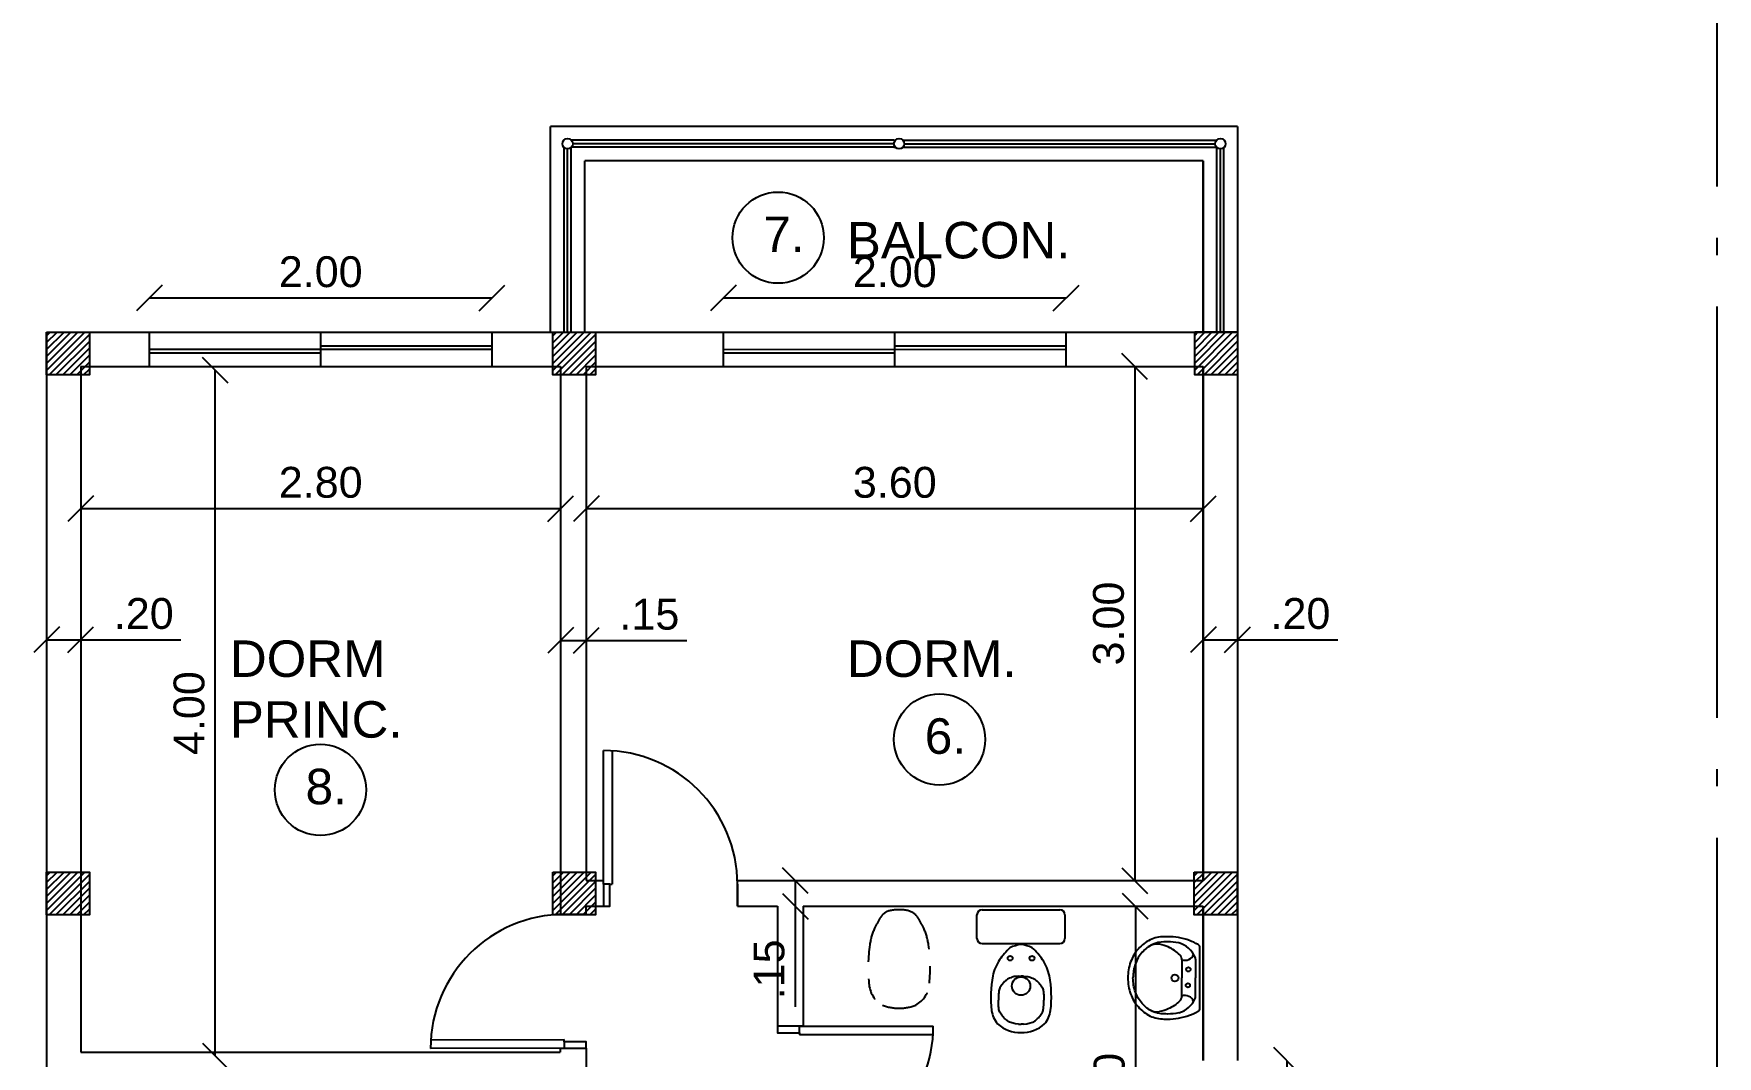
# Model space of a CAD drawing. Header units: millimetres. Extents: x 2359 to 2651, y 2020 to 2122.
# Drawn here: x 2475.47 to 2485.3, y 2094.11 to 2100.08 of the extents above; entities that cross this region are included whole.
import ezdxf
from ezdxf.enums import TextEntityAlignment as Align

# ---------------------------------------------------------------- set-up
doc = ezdxf.new("R2010")
doc.units = ezdxf.units.MM
doc.linetypes.add('ACAD_ISO04W100', pattern=[30, 24, -3, 0, -3])
doc.linetypes.add('DASHED', pattern=[0.75, 0.5, -0.25])
doc.layers.get('0').update_dxf_attribs({"color": 4})
for name, color, linetype in [('CARP-MARCO-PUERTAS', 102, 'Continuous'), ('columnas', 254, 'Continuous'), ('hº aº', 251, 'Continuous'), ('SANIT-DET', 1, 'Continuous')]:
    doc.layers.add(name, color=color, linetype=linetype)
doc.styles.add('ROMANS', font='arial.ttf')
doc.styles.get("Standard").update_dxf_attribs({"font": 'arial.ttf'})
doc.dimstyles.new('Para Interiores', dxfattribs={"dimtxt": 0.18, "dimasz": 0.15, "dimexe": 0.18, "dimexo": 0.0625, "dimgap": 0.06, "dimtad": 1, "dimzin": 4, "dimdsep": 46, "dimtxsty": 'Standard', "dimblk": 'OBLIQUE', "dimcen": 1, "dimse1": 1, "dimse2": 1, "dimclrd": 2, "dimadec": 0, "dimazin": 0, "dimtfac": 1, "dimtofl": 0, "dimtmove": 0, "dimatfit": 3, "dimfxl": 1, "dimtolj": 1, "dimtzin": 0, "dimarcsym": 1})

# ---------------------------------------------------------------- blocks, each defined once
blk = doc.blocks.new('_Oblique')
at = {"color": 0, "linetype": 'ByBlock', "lineweight": -2}
blk.add_line((-0.5, -0.5), (0.5, 0.5), dxfattribs=at)
blk = doc.blocks.new('*D261')
at = {"color": 2, "lineweight": -2, "transparency": 16777216}
blk.add_line((2476.5323, 2094.1163), (2476.5323, 2098.1175), dxfattribs=at)
at = {"layer": 'Defpoints', "color": 0, "transparency": 16777216}
for p in [(2476.5323, 2098.1175), (2476.7295, 2098.1175), (2476.5805, 2094.1163)]:
    blk.add_point(p, dxfattribs=at)
at = {"color": 2, "lineweight": -2, "transparency": 16777216, "xscale": 0.15, "yscale": 0.15, "zscale": 0.15}
for p, rotation in [((2476.5323, 2098.1175), 90), ((2476.5323, 2094.1163), 270)]:
    blk.add_blockref('_Oblique', p, dxfattribs=dict(at, rotation=rotation))
at = {"color": 0, "transparency": 16777216, "insert": (2476.3804, 2096.1169), "char_height": 0.18, "attachment_point": 5, "rotation": 90}
blk.add_mtext('\\A1;{\\C2;4.00}', dxfattribs=at)
blk = doc.blocks.new('*D294')
at = {"color": 2, "lineweight": -2, "transparency": 16777216}
blk.add_line((2478.6979, 2097.3106), (2482.2979, 2097.3106), dxfattribs=at)
at = {"layer": 'Defpoints', "color": 0, "transparency": 16777216}
for p in [(2478.6979, 2097.5993), (2482.2979, 2097.5993), (2482.2979, 2097.3106)]:
    blk.add_point(p, dxfattribs=at)
at = {"color": 2, "lineweight": -2, "transparency": 16777216, "xscale": 0.15, "yscale": 0.15, "zscale": 0.15, "rotation": 180}
blk.add_blockref('_Oblique', (2478.6979, 2097.3106), dxfattribs=at)
at = {"color": 2, "lineweight": -2, "transparency": 16777216, "xscale": 0.15, "yscale": 0.15, "zscale": 0.15}
blk.add_blockref('_Oblique', (2482.2979, 2097.3106), dxfattribs=at)
at = {"color": 0, "transparency": 16777216, "insert": (2480.4979, 2097.4626), "char_height": 0.18, "attachment_point": 5}
blk.add_mtext('\\A1;{\\C2;3.60}', dxfattribs=at)
blk = doc.blocks.new('*D262')
at = {"color": 2, "lineweight": -2, "transparency": 16777216}
blk.add_line((2475.7479, 2097.3107), (2478.5479, 2097.3107), dxfattribs=at)
at = {"layer": 'Defpoints', "color": 0, "transparency": 16777216}
for p in [(2475.7479, 2097.9166), (2478.5479, 2097.9166), (2478.5479, 2097.3107)]:
    blk.add_point(p, dxfattribs=at)
at = {"color": 2, "lineweight": -2, "transparency": 16777216, "xscale": 0.15, "yscale": 0.15, "zscale": 0.15, "rotation": 180}
blk.add_blockref('_Oblique', (2475.7479, 2097.3107), dxfattribs=at)
at = {"color": 2, "lineweight": -2, "transparency": 16777216, "xscale": 0.15, "yscale": 0.15, "zscale": 0.15}
blk.add_blockref('_Oblique', (2478.5479, 2097.3107), dxfattribs=at)
at = {"color": 0, "transparency": 16777216, "insert": (2477.1479, 2097.4626), "char_height": 0.18, "attachment_point": 5}
blk.add_mtext('\\A1;{\\C2;2.80}', dxfattribs=at)
blk = doc.blocks.new('LAVAT-2')
blk.add_lwpolyline([(-0.1775, 0), (0.1775, 0, 0.27095), (0.1949, 0.0102, 0.041198), (0.2183, 0.0611, 0.087147), (0.2406, 0.1885, 0.014423), (0.24, 0.21, 0.110985), (0.2223, 0.2889, 0.102819), (0.1697, 0.3585, 0.093047), (0.0933, 0.4036, 0.087147), (0, 0.42, 0.087147), (-0.0933, 0.4036, 0.093047), (-0.1697, 0.3585, 0.102819), (-0.2223, 0.2889, 0.110985), (-0.24, 0.21, -0.014423), (-0.2406, 0.1885, 0.087147), (-0.2183, 0.0611, 0.041198), (-0.1949, 0.0102, 0.27095), (-0.1775, 0)], format="xyb", close=True)
at = {"layer": 'SANIT-DET'}
for p, q in [((-0.1061, 0.105), (0, 0.105)), ((0.1061, 0.105), (0, 0.105)), ((-0.1098, 0.025), (0, 0.025)), ((0.1098, 0.025), (0, 0.025))]:
    blk.add_line(p, q, dxfattribs=at)
for points in [[(-0.21, 0.2092, -0.11237), (-0.1951, 0.2761, -0.102819), (-0.15, 0.3359, -0.093047), (-0.083, 0.3754, -0.087147), (0, 0.39, -0.087147)], [(0.21, 0.2092, 0.11237), (0.1951, 0.2761, 0.102819), (0.15, 0.3359, 0.093047), (0.083, 0.3754, 0.087147), (0, 0.39, 0.087147)], [(-0.2043, 0.1227, -0.048163), (-0.2106, 0.1885, -0.015067), (-0.21, 0.2092, -0.042482)], [(-0.2058, 0.2457, -0.000644), (-0.2057, 0.2465, -0.042482)], [(-0.1343, 0.1166, -0.092164), (-0.1808, 0.1839, -0.064814), (-0.196, 0.2348, -0.10564)], [(0.1343, 0.1166, 0.092164), (0.1808, 0.1839, 0.064814), (0.196, 0.2348, 0.10564)], [(0.2043, 0.1227, 0.048163), (0.2106, 0.1885, 0.015067), (0.21, 0.2092, 0.042482)], [(0.2058, 0.2457, 0.000644), (0.2057, 0.2465, 0.042482)]]:
    blk.add_lwpolyline(points, format="xyb", dxfattribs=at)
for centre, radius in [((0, 0.1453), 0.02), ((-0.0434, 0.0698), 0.0125), ((0.0498, 0.0667), 0.0125)]:
    blk.add_circle(centre, radius, dxfattribs=at)
for centre, radius, start, end in [((-0.1072, 0.2493), 0.09, 146.49842, 189.28776), ((0.1072, 0.2493), 0.09, 350.71224, 33.50158), ((-0.0597, 0.1651), 0.1507, 196.35039, 246.34031), ((-0.1571, 0.0866), 0.0542, 291.27731, 19.8888), ((-0.1061, 0.145), 0.04, 225.18426, 270), ((0.1571, 0.0866), 0.0542, 160.1112, 248.72269), ((0.1061, 0.145), 0.04, 270, 314.81574), ((0.0597, 0.1651), 0.1507, 293.65969, 343.64961), ((-0.1101, 0.05), 0.025, 246.34033, 270.28839), ((-0.1098, 0.115), 0.09, 269.50925, 270.00004), ((0.1098, 0.115), 0.09, 269.99996, 270.49075), ((0.1101, 0.05), 0.025, 269.71161, 293.65967)]:
    blk.add_arc(centre, radius, start, end, dxfattribs=at)
at = {"style": 'ROMANS', "flags": 1}
blk.add_attdef('NOMENCLATURA', text='', height=0.08, dxfattribs=at).set_placement((0, 0.2843), align=Align.MIDDLE)
blk = doc.blocks.new('INODORO1')
for p, q in [((0.2269, 0.1976), (-0.2269, 0.1976)), ((-0.2569, 0.03), (-0.2569, 0.1676)), ((0.2569, 0.1676), (0.2569, 0.03)), ((0.2269, 0), (-0.2269, 0))]:
    blk.add_line(p, q)
blk.add_lwpolyline([(-0.0006, 0.7162, 0.193023), (-0.1378, 0.6663, 0.145572), (-0.1727, 0.5876, 0.077711), (-0.1657, 0.3863, 0.087544), (-0.1262, 0.2921, 0.055228), (-0.0657, 0.2225, 0.090627), (-0.0007, 0.2031, 0.091051), (0.0645, 0.2225, 0.055228), (0.125, 0.2921, 0.087544), (0.1645, 0.3863, 0.077711), (0.1715, 0.5876, 0.145572), (0.1366, 0.6663, 0.193023), (-0.0006, 0.7162, 61.25604)], format="xyb", close=True)
for centre, start, end in [((-0.2269, 0.1676), 90, 180), ((0.2269, 0.1676), 0, 90), ((-0.2269, 0.03), 180, 270), ((0.2269, 0.03), 270, 360)]:
    blk.add_arc(centre, 0.03, start, end)
at = {"layer": 'SANIT-DET'}
for points in [[(-0.0156, 0.6674), (-0.0334, 0.6662, 0.028747), (-0.0615, 0.6584, 0.052421), (-0.0761, 0.6518, 0.050041), (-0.0925, 0.6396, 0.040538), (-0.1098, 0.6212, 0.036304), (-0.1252, 0.5988, 0.08346), (-0.1294, 0.5877, 0.024812), (-0.1309, 0.5775, 0.009631), (-0.1329, 0.5508, 0.014344), (-0.1332, 0.5417, 0.009208), (-0.1329, 0.5276)], [(0.0141, 0.6674), (0.032, 0.6662, -0.028747), (0.0601, 0.6584, -0.052421), (0.0746, 0.6518, -0.050041), (0.0911, 0.6396, -0.040538), (0.1084, 0.6212, -0.036304), (0.1237, 0.5988, -0.08346), (0.1279, 0.5877, -0.024812), (0.1294, 0.5775, -0.009631), (0.1315, 0.5508, -0.014344), (0.1317, 0.5417, -0.009208), (0.1315, 0.5276)], [(-0.0156, 0.3876), (-0.0334, 0.3889, -0.028747), (-0.0615, 0.3966, -0.052421), (-0.0761, 0.4033, -0.050041), (-0.0925, 0.4155, -0.040538), (-0.1098, 0.4339, -0.036304), (-0.1252, 0.4562, -0.08346), (-0.1294, 0.4673, -0.024812), (-0.1309, 0.4776, -0.009631), (-0.1329, 0.5043, -0.014344), (-0.1332, 0.5133, -0.009208), (-0.1329, 0.5274)], [(0.0141, 0.3876), (0.032, 0.3889, 0.028747), (0.0601, 0.3966, 0.052421), (0.0746, 0.4033, 0.050041), (0.0911, 0.4155, 0.040538), (0.1084, 0.4339, 0.036304), (0.1237, 0.4562, 0.08346), (0.1279, 0.4673, 0.024812), (0.1294, 0.4776, 0.009631), (0.1315, 0.5043, 0.014344), (0.1317, 0.5133, 0.009208), (0.1315, 0.5274)]]:
    blk.add_lwpolyline(points, format="xyb", dxfattribs=at)
for points in [[(-0.0156, 0.6674), (-0.0008, 0.6674)], [(0.0141, 0.6674), (-0.0007, 0.6674)], [(-0.0156, 0.3876), (-0.0008, 0.3876)], [(0.0141, 0.3876), (-0.0007, 0.3876)]]:
    blk.add_lwpolyline(points, dxfattribs=at)
for centre, radius in [((-0.0007, 0.4456), 0.0535), ((-0.0644, 0.2832), 0.0141), ((0.063, 0.2832), 0.0141)]:
    blk.add_circle(centre, radius, dxfattribs=at)
at = {"style": 'ROMANS', "flags": 1}
blk.add_attdef('NOMENCLATURA', text='', height=0.08, dxfattribs=at).set_placement((0.0167, 0.1002), align=Align.MIDDLE)
blk = doc.blocks.new('*D263')
at = {"layer": 'CARP-MARCO-PUERTAS', "color": 2, "lineweight": -2, "transparency": 16777216}
blk.add_line((2481.8979, 2098.1397), (2481.8979, 2095.1397), dxfattribs=at)
at = {"layer": 'Defpoints', "color": 0, "transparency": 16777216}
for p in [(2480.4652, 2098.1397), (2480.4652, 2095.1397), (2481.8979, 2095.1397)]:
    blk.add_point(p, dxfattribs=at)
at = {"layer": 'CARP-MARCO-PUERTAS', "color": 2, "lineweight": -2, "transparency": 16777216, "xscale": 0.15, "yscale": 0.15, "zscale": 0.15}
for p, rotation in [((2481.8979, 2098.1397), 90), ((2481.8979, 2095.1397), 270)]:
    blk.add_blockref('_Oblique', p, dxfattribs=dict(at, rotation=rotation))
at = {"layer": 'CARP-MARCO-PUERTAS', "color": 0, "transparency": 16777216, "insert": (2481.7459, 2096.6397), "char_height": 0.18, "attachment_point": 5, "rotation": 90}
blk.add_mtext('\\A1;{\\C2;3.00}', dxfattribs=at)
blk = doc.blocks.new('*D264')
at = {"color": 2, "lineweight": -2, "transparency": 16777216}
blk.add_line((2481.9021, 2094.9897), (2481.9021, 2092.7897), dxfattribs=at)
at = {"layer": 'Defpoints', "color": 0, "transparency": 16777216}
for p in [(2481.9021, 2094.9897), (2481.9021, 2092.7897), (2481.9021, 2092.7897)]:
    blk.add_point(p, dxfattribs=at)
at = {"color": 2, "lineweight": -2, "transparency": 16777216, "xscale": 0.15, "yscale": 0.15, "zscale": 0.15}
for p, rotation in [((2481.9021, 2094.9897), 90), ((2481.9021, 2092.7897), 270)]:
    blk.add_blockref('_Oblique', p, dxfattribs=dict(at, rotation=rotation))
at = {"color": 0, "transparency": 16777216, "insert": (2481.7502, 2093.8897), "char_height": 0.18, "attachment_point": 5, "rotation": 90}
blk.add_mtext('\\A1;2.20', dxfattribs=at)
blk = doc.blocks.new('*D286')
at = {"color": 2, "lineweight": -2, "transparency": 16777216}
for p, q in [((2475.5479, 2096.5452), (2475.7479, 2096.5452)), ((2475.7479, 2096.5452), (2476.3326, 2096.5452))]:
    blk.add_line(p, q, dxfattribs=at)
at = {"layer": 'Defpoints', "color": 0, "transparency": 16777216}
for p in [(2475.5479, 2096.5452), (2475.7479, 2096.5452), (2475.7479, 2096.5452)]:
    blk.add_point(p, dxfattribs=at)
at = {"color": 2, "lineweight": -2, "transparency": 16777216, "xscale": 0.15, "yscale": 0.15, "zscale": 0.15, "rotation": 180}
blk.add_blockref('_Oblique', (2475.5479, 2096.5452), dxfattribs=at)
at = {"color": 2, "lineweight": -2, "transparency": 16777216, "xscale": 0.15, "yscale": 0.15, "zscale": 0.15}
blk.add_blockref('_Oblique', (2475.7479, 2096.5452), dxfattribs=at)
at = {"color": 0, "transparency": 16777216, "insert": (2476.1152, 2096.6971), "char_height": 0.18, "attachment_point": 5}
blk.add_mtext('\\A1;.20', dxfattribs=at)
blk = doc.blocks.new('*D287')
at = {"color": 2, "lineweight": -2, "transparency": 16777216}
for p, q in [((2482.2979, 2096.5452), (2482.4979, 2096.5452)), ((2482.4979, 2096.5452), (2483.0826, 2096.5452))]:
    blk.add_line(p, q, dxfattribs=at)
at = {"layer": 'Defpoints', "color": 0, "transparency": 16777216}
for p in [(2482.2979, 2096.5452), (2482.4979, 2096.5452), (2482.4979, 2096.5452)]:
    blk.add_point(p, dxfattribs=at)
at = {"color": 2, "lineweight": -2, "transparency": 16777216, "xscale": 0.15, "yscale": 0.15, "zscale": 0.15, "rotation": 180}
blk.add_blockref('_Oblique', (2482.2979, 2096.5452), dxfattribs=at)
at = {"color": 2, "lineweight": -2, "transparency": 16777216, "xscale": 0.15, "yscale": 0.15, "zscale": 0.15}
blk.add_blockref('_Oblique', (2482.4979, 2096.5452), dxfattribs=at)
at = {"color": 0, "transparency": 16777216, "insert": (2482.8652, 2096.6971), "char_height": 0.18, "attachment_point": 5}
blk.add_mtext('\\A1;.20', dxfattribs=at)
blk = doc.blocks.new('*D288')
at = {"color": 2, "lineweight": -2, "transparency": 16777216}
for p, q in [((2478.5477, 2096.541), (2478.6977, 2096.541)), ((2478.6977, 2096.541), (2479.2844, 2096.541))]:
    blk.add_line(p, q, dxfattribs=at)
at = {"layer": 'Defpoints', "color": 0, "transparency": 16777216}
for p in [(2478.5477, 2098.1397), (2478.6977, 2098.1397), (2478.6977, 2096.541)]:
    blk.add_point(p, dxfattribs=at)
at = {"color": 2, "lineweight": -2, "transparency": 16777216, "xscale": 0.15, "yscale": 0.15, "zscale": 0.15, "rotation": 180}
blk.add_blockref('_Oblique', (2478.5477, 2096.541), dxfattribs=at)
at = {"color": 2, "lineweight": -2, "transparency": 16777216, "xscale": 0.15, "yscale": 0.15, "zscale": 0.15}
blk.add_blockref('_Oblique', (2478.6977, 2096.541), dxfattribs=at)
at = {"color": 0, "transparency": 16777216, "insert": (2479.066, 2096.6929), "char_height": 0.18, "attachment_point": 5}
blk.add_mtext('\\A1;.15', dxfattribs=at)
blk = doc.blocks.new('*D289')
at = {"color": 2, "lineweight": -2, "transparency": 16777216}
for p, q in [((2479.9168, 2095.1397), (2479.9168, 2094.9897)), ((2479.9168, 2094.9897), (2479.9168, 2094.4031))]:
    blk.add_line(p, q, dxfattribs=at)
at = {"layer": 'Defpoints', "color": 0, "transparency": 16777216}
for p in [(2480.079, 2095.1397), (2479.9168, 2094.9897), (2480.079, 2094.9897)]:
    blk.add_point(p, dxfattribs=at)
at = {"color": 2, "lineweight": -2, "transparency": 16777216, "xscale": 0.15, "yscale": 0.15, "zscale": 0.15}
for p, rotation in [((2479.9168, 2095.1397), 90), ((2479.9168, 2094.9897), 270)]:
    blk.add_blockref('_Oblique', p, dxfattribs=dict(at, rotation=rotation))
at = {"color": 0, "transparency": 16777216, "insert": (2479.7649, 2094.6214), "char_height": 0.18, "attachment_point": 5, "rotation": 90}
blk.add_mtext('\\A1;.15', dxfattribs=at)
blk = doc.blocks.new('*D291')
at = {"color": 2, "lineweight": -2, "transparency": 16777216}
for p, q in [((2478.5477, 2092.902), (2478.6977, 2092.902)), ((2478.6977, 2092.902), (2479.2844, 2092.902))]:
    blk.add_line(p, q, dxfattribs=at)
at = {"layer": 'Defpoints', "color": 0, "transparency": 16777216}
for p in [(2478.5477, 2094.5007), (2478.6977, 2094.5007), (2478.6977, 2092.902)]:
    blk.add_point(p, dxfattribs=at)
at = {"color": 2, "lineweight": -2, "transparency": 16777216, "xscale": 0.15, "yscale": 0.15, "zscale": 0.15, "rotation": 180}
blk.add_blockref('_Oblique', (2478.5477, 2092.902), dxfattribs=at)
at = {"color": 2, "lineweight": -2, "transparency": 16777216, "xscale": 0.15, "yscale": 0.15, "zscale": 0.15}
blk.add_blockref('_Oblique', (2478.6977, 2092.902), dxfattribs=at)
at = {"color": 0, "transparency": 16777216, "insert": (2479.066, 2093.0539), "char_height": 0.18, "attachment_point": 5}
blk.add_mtext('\\A1;.15', dxfattribs=at)
blk = doc.blocks.new('*D314')
at = {"color": 2, "lineweight": -2, "transparency": 16777216}
blk.add_line((2476.1479, 2098.5397), (2478.1479, 2098.5397), dxfattribs=at)
at = {"layer": 'Defpoints', "color": 0, "transparency": 16777216}
for p in [(2478.1479, 2098.5397), (2476.1479, 2098.3403), (2478.1479, 2098.3401)]:
    blk.add_point(p, dxfattribs=at)
at = {"color": 2, "lineweight": -2, "transparency": 16777216, "xscale": 0.15, "yscale": 0.15, "zscale": 0.15, "rotation": 180}
blk.add_blockref('_Oblique', (2476.1479, 2098.5397), dxfattribs=at)
at = {"color": 2, "lineweight": -2, "transparency": 16777216, "xscale": 0.15, "yscale": 0.15, "zscale": 0.15}
blk.add_blockref('_Oblique', (2478.1479, 2098.5397), dxfattribs=at)
at = {"color": 0, "transparency": 16777216, "insert": (2477.1479, 2098.6916), "char_height": 0.18, "attachment_point": 5}
blk.add_mtext('\\A1;2.00', dxfattribs=at)
blk = doc.blocks.new('*D315')
at = {"color": 2, "lineweight": -2, "transparency": 16777216}
blk.add_line((2479.4979, 2098.5397), (2481.4979, 2098.5397), dxfattribs=at)
at = {"layer": 'Defpoints', "color": 0, "transparency": 16777216}
for p in [(2481.4979, 2098.5397), (2479.4979, 2098.34), (2481.4979, 2098.3398)]:
    blk.add_point(p, dxfattribs=at)
at = {"color": 2, "lineweight": -2, "transparency": 16777216, "xscale": 0.15, "yscale": 0.15, "zscale": 0.15, "rotation": 180}
blk.add_blockref('_Oblique', (2479.4979, 2098.5397), dxfattribs=at)
at = {"color": 2, "lineweight": -2, "transparency": 16777216, "xscale": 0.15, "yscale": 0.15, "zscale": 0.15}
blk.add_blockref('_Oblique', (2481.4979, 2098.5397), dxfattribs=at)
at = {"color": 0, "transparency": 16777216, "insert": (2480.4979, 2098.6916), "char_height": 0.18, "attachment_point": 5}
blk.add_mtext('\\A1;2.00', dxfattribs=at)
blk = doc.blocks.new('*D293')
at = {"color": 2, "lineweight": -2, "transparency": 16777216}
for p, q in [((2482.7853, 2094.0897), (2482.7853, 2093.6897)), ((2482.7853, 2093.6897), (2482.7853, 2093.105))]:
    blk.add_line(p, q, dxfattribs=at)
at = {"layer": 'Defpoints', "color": 0, "transparency": 16777216}
for p in [(2482.7853, 2094.0897), (2482.7853, 2093.6897), (2482.7853, 2093.6897)]:
    blk.add_point(p, dxfattribs=at)
at = {"color": 2, "lineweight": -2, "transparency": 16777216, "xscale": 0.15, "yscale": 0.15, "zscale": 0.15}
for p, rotation in [((2482.7853, 2094.0897), 90), ((2482.7853, 2093.6897), 270)]:
    blk.add_blockref('_Oblique', p, dxfattribs=dict(at, rotation=rotation))
at = {"color": 0, "transparency": 16777216, "insert": (2482.6334, 2093.3224), "char_height": 0.18, "attachment_point": 5, "rotation": 90}
blk.add_mtext('\\A1;.40', dxfattribs=at)

msp = doc.modelspace()

# ---------------------------------------------------------------- hatches: boundary and pattern name
at = {"layer": 'hº aº'}
h = msp.add_hatch(dxfattribs=at)
h.set_pattern_fill('ANSI31', color=256, scale=0.009, style=0)
h.set_pattern_definition([(45, (1837.274875, 1665.900652), (-0.0202055763, 0.0202055763), [])])
h.paths.add_polyline_path([(2475.5479, 2098.3404), (2475.7979, 2098.3404), (2475.7979, 2098.0913), (2475.5479, 2098.0913)])
h = msp.add_hatch(dxfattribs=at)
h.set_pattern_fill('ANSI31', color=256, scale=0.009, style=0)
h.set_pattern_definition([(45, (1840.22932, 1665.900345), (-0.0202055763, 0.0202055763), [])])
h.paths.add_polyline_path([(2478.5023, 2098.3401), (2478.7523, 2098.3401), (2478.7523, 2098.091), (2478.5023, 2098.091)])
h = msp.add_hatch(dxfattribs=at)
h.set_pattern_fill('ANSI31', color=256, scale=0.009, style=0)
h.set_pattern_definition([(45, (1843.974872, 1665.901333), (-0.0202055763, 0.0202055763), [])])
h.paths.add_polyline_path([(2482.2479, 2098.3411), (2482.4979, 2098.3411), (2482.4979, 2098.0919), (2482.2479, 2098.0919)])
h = msp.add_hatch(dxfattribs=at)
h.set_pattern_fill('ANSI31', color=256, scale=0.009, style=0)
h.set_pattern_definition([(45, (1837.274875, 1662.74934), (-0.0202055763, 0.0202055763), [])])
h.paths.add_polyline_path([(2475.5479, 2095.1891), (2475.7979, 2095.1891), (2475.7979, 2094.9399), (2475.5479, 2094.9399)])
h = msp.add_hatch(dxfattribs=at)
h.set_pattern_fill('ANSI31', color=256, scale=0.009, style=0)
h.set_pattern_definition([(45, (1840.22932, 1662.74934), (-0.0202055763, 0.0202055763), [])])
h.paths.add_polyline_path([(2478.5023, 2095.1891), (2478.7523, 2095.1891), (2478.7523, 2094.9399), (2478.5023, 2094.9399)])
h = msp.add_hatch(dxfattribs=at)
h.set_pattern_fill('ANSI31', color=256, scale=0.009, style=0)
h.set_pattern_definition([(45, (1843.972273, 1662.74934), (-0.0202055763, 0.0202055763), [])])
h.paths.add_polyline_path([(2482.2453, 2095.1891), (2482.4953, 2095.1891), (2482.4953, 2094.9399), (2482.2453, 2094.9399)])

# ---------------------------------------------------------------- linework, layer by layer
at = {"color": 7, "linetype": 'ACAD_ISO04W100', "ltscale": 0.1}
msp.add_line((2485.2979, 2068.1897), (2485.2979, 2108.9897), dxfattribs=at)
at = {"color": 5}
for p, q in [((2482.4979, 2099.5397), (2478.4888, 2099.5397)), ((2478.4888, 2098.3401), (2478.4888, 2099.5397)), ((2482.4979, 2099.5397), (2482.4979, 2098.3397)), ((2482.2979, 2099.3397), (2478.6888, 2099.3397)), ((2478.6888, 2098.3401), (2478.6888, 2099.3397)), ((2482.2979, 2098.3397), (2482.2979, 2099.3397)), ((2478.6888, 2098.3401), (2479.4979, 2098.34)), ((2481.4979, 2098.3398), (2482.4979, 2098.3397))]:
    msp.add_line(p, q, dxfattribs=at)
at = {"color": 4}
for p, q in [((2482.2979, 2099.3397), (2482.2979, 2098.3397)), ((2475.5479, 2098.3404), (2476.1479, 2098.3403)), ((2475.5479, 2098.3404), (2475.5479, 2090.7896)), ((2478.1479, 2098.3401), (2478.4888, 2098.3401)), ((2478.4888, 2098.3401), (2478.6888, 2098.3401)), ((2482.4979, 2098.3397), (2482.4979, 2094.0897)), ((2475.7479, 2098.1397), (2476.1479, 2098.1398)), ((2475.7479, 2098.1397), (2475.7479, 2094.1385)), ((2478.1479, 2098.1397), (2478.5479, 2098.1397)), ((2478.5479, 2098.1397), (2478.5475, 2094.9422)), ((2478.6979, 2098.1397), (2479.4979, 2098.1398)), ((2478.6979, 2098.1397), (2479.4979, 2098.1398)), ((2478.6979, 2098.1397), (2478.6979, 2095.1397)), ((2481.4979, 2098.1397), (2481.8979, 2098.1397)), ((2481.4979, 2098.1397), (2482.2979, 2098.1397)), ((2482.2979, 2098.1397), (2482.2979, 2095.1397)), ((2478.7979, 2095.1182), (2478.7979, 2095.8985)), ((2478.8483, 2095.8969), (2478.8489, 2095.1182)), ((2478.6979, 2095.1397), (2478.7979, 2095.1397)), ((2478.6979, 2095.1397), (2478.7979, 2095.1397)), ((2478.836, 2095.1182), (2478.8489, 2095.1182)), ((2479.5797, 2095.1397), (2482.2979, 2095.1397)), ((2479.5797, 2095.1182), (2479.5797, 2094.9897)), ((2479.5797, 2094.9897), (2479.5797, 2095.1182)), ((2479.5797, 2094.9897), (2479.5797, 2095.1182)), ((2478.6979, 2094.9897), (2478.7979, 2094.9897)), ((2478.6979, 2094.9426), (2478.6979, 2094.9897)), ((2479.5797, 2094.9897), (2479.8138, 2094.9897)), ((2479.8138, 2094.9897), (2479.8138, 2094.2897)), ((2479.9638, 2094.9897), (2482.2979, 2094.9897)), ((2479.9638, 2094.9897), (2479.9638, 2094.2897)), ((2482.2979, 2094.9897), (2482.2979, 2094.0897)), ((2478.5694, 2094.9426), (2478.6979, 2094.9426)), ((2478.6979, 2094.9426), (2478.5694, 2094.9426)), ((2478.6979, 2094.9426), (2478.5694, 2094.9426)), ((2477.7907, 2094.2112), (2478.5694, 2094.2118)), ((2478.5694, 2094.1989), (2478.5694, 2094.2118)), ((2479.9638, 2094.2897), (2479.8138, 2094.2897)), ((2479.9665, 2094.2897), (2479.8138, 2094.2897)), ((2479.9423, 2094.2897), (2480.7226, 2094.2897)), ((2479.9423, 2094.2516), (2479.9423, 2094.2387)), ((2480.721, 2094.2393), (2479.9423, 2094.2387)), ((2475.7479, 2094.1385), (2478.5452, 2094.1385)), ((2478.5694, 2094.1608), (2477.789, 2094.1607)), ((2478.5452, 2094.1608), (2478.6979, 2094.1608)), ((2478.5452, 2094.1608), (2478.5452, 2094.1385)), ((2478.5452, 2094.1608), (2478.6979, 2094.1608)), ((2478.6979, 2094.1608), (2478.6979, 2094.1385)), ((2478.6979, 2094.1385), (2478.6979, 2092.6397))]:
    msp.add_line(p, q, dxfattribs=at)
at = {"color": 102}
for p, q in [((2476.1479, 2098.1398), (2476.1479, 2098.3403)), ((2478.1479, 2098.1396), (2478.1479, 2098.3401)), ((2479.4979, 2098.1398), (2479.4979, 2098.34)), ((2481.4979, 2098.1396), (2481.4979, 2098.3398))]:
    msp.add_line(p, q, dxfattribs=at)
at = {"color": 7}
for points in [[(2478.7979, 2095.1182), (2478.7979, 2094.9897), (2478.836, 2094.9897), (2478.836, 2095.1182)], [(2478.5694, 2094.1608), (2478.6979, 2094.1608), (2478.6979, 2094.1989), (2478.5694, 2094.1989)], [(2479.9423, 2094.2897), (2479.8138, 2094.2897), (2479.8138, 2094.2516), (2479.9423, 2094.2516)]]:
    msp.add_lwpolyline(points, close=True, dxfattribs=at)
at = {"color": 1, "linetype": 'DASHED', "ltscale": 0.15}
msp.add_lwpolyline([(2480.4268, 2094.4128, -0.262722), (2480.3472, 2094.5407, -0.061431), (2480.3522, 2094.766, -0.073837), (2480.3801, 2094.8618, -0.02136), (2480.4139, 2094.9247, -0.217458), (2480.4779, 2094.9654, -0.067695), (2480.5235, 2094.9695, -0.067639), (2480.569, 2094.9654, -0.190009), (2480.633, 2094.9247, -0.02136), (2480.6668, 2094.8618, -0.069685), (2480.6947, 2094.766, -0.061431), (2480.6997, 2094.5407, -0.262722), (2480.6201, 2094.4128, -0.09682), (2480.5232, 2094.3952, -0.096471), (2480.4268, 2094.4128)], format="xyb", close=True, dxfattribs=at)
at = {"color": 7}
for centre in [(2479.8172, 2098.8914), (2480.7594, 2095.9632), (2477.146, 2095.6689)]:
    msp.add_circle(centre, 0.2662, dxfattribs=at)
for centre, radius, start, end in [((2478.7975, 2095.1164), 0.7822, 0, 89.97327), ((2478.5712, 2094.1604), 0.7822, 90, 179.97327), ((2479.9398, 2094.2885), 0.7828, 274.25202, 0.08867)]:
    msp.add_arc(centre, radius, start, end, dxfattribs=at)
at = {"layer": 'CARP-MARCO-PUERTAS'}
for p, q in [((2478.5688, 2098.3401), (2478.5688, 2099.4174)), ((2478.5888, 2098.3401), (2478.5888, 2099.4097)), ((2478.6088, 2098.3401), (2478.6088, 2099.4174)), ((2480.4933, 2099.4597), (2478.6111, 2099.4597)), ((2480.4933, 2099.4197), (2478.6111, 2099.4197)), ((2480.4933, 2099.4397), (2478.6188, 2099.4397)), ((2480.4933, 2099.4597), (2480.501, 2099.4597)), ((2480.4933, 2099.4197), (2480.501, 2099.4197)), ((2480.5457, 2099.4597), (2482.3755, 2099.4597)), ((2480.5457, 2099.4197), (2482.3755, 2099.4197)), ((2480.5533, 2099.4397), (2482.3679, 2099.4397)), ((2482.3779, 2098.3401), (2482.3779, 2099.4174)), ((2482.3979, 2098.3401), (2482.3979, 2099.4097)), ((2482.4179, 2098.3401), (2482.4179, 2099.4174)), ((2476.1479, 2098.3403), (2478.1479, 2098.3401)), ((2477.1479, 2098.1397), (2477.1479, 2098.3402)), ((2479.4979, 2098.34), (2481.4979, 2098.3398)), ((2480.4979, 2098.1397), (2480.4979, 2098.3399)), ((2476.1479, 2098.2401), (2478.1479, 2098.2399)), ((2477.1479, 2098.26), (2478.1479, 2098.2599)), ((2479.4979, 2098.2399), (2481.4979, 2098.2397)), ((2480.4979, 2098.2598), (2481.4979, 2098.2597)), ((2476.1479, 2098.2201), (2477.1479, 2098.22)), ((2476.1479, 2098.1398), (2478.1479, 2098.1397)), ((2479.4979, 2098.2199), (2480.4979, 2098.2198)), ((2479.4979, 2098.1398), (2481.4979, 2098.1397))]:
    msp.add_line(p, q, dxfattribs=at)
at = {"layer": 'CARP-MARCO-PUERTAS', "color": 4}
for p, q in [((2482.2979, 2095.1397), (2482.2979, 2098.1397)), ((2482.2979, 2094.0897), (2482.2979, 2094.9897))]:
    msp.add_line(p, q, dxfattribs=at)
at = {"layer": 'CARP-MARCO-PUERTAS'}
for centre in [(2478.5888, 2099.4397), (2480.5233, 2099.4397), (2482.3979, 2099.4397)]:
    msp.add_circle(centre, 0.03, dxfattribs=at)
at = {"layer": 'columnas'}
for points in [[(2475.5479, 2098.3404), (2475.7979, 2098.3404), (2475.7979, 2098.0904), (2475.5479, 2098.0904)], [(2478.5023, 2098.3401), (2478.7523, 2098.3401), (2478.7523, 2098.0901), (2478.5023, 2098.0901)], [(2482.2479, 2098.3411), (2482.4979, 2098.3411), (2482.4979, 2098.0911), (2482.2479, 2098.0911)], [(2475.5479, 2095.1891), (2475.7979, 2095.1891), (2475.7979, 2094.9391), (2475.5479, 2094.9391)], [(2478.5023, 2095.1891), (2478.7523, 2095.1891), (2478.7523, 2094.9391), (2478.5023, 2094.9391)], [(2482.2453, 2095.1891), (2482.4953, 2095.1891), (2482.4953, 2094.9391), (2482.2453, 2094.9391)]]:
    msp.add_lwpolyline(points, close=True, dxfattribs=at)

# ---------------------------------------------------------------- block references
at = {"layer": 'CARP-MARCO-PUERTAS'}
for name, p, rotation in [('INODORO1', (2481.2343, 2094.9697), 180), ('LAVAT-2', (2482.2779, 2094.5717), 90)]:
    msp.add_blockref(name, p, dxfattribs=dict(at, rotation=rotation))

# ---------------------------------------------------------------- texts
at = {"color": 7, "attachment_point": 1}
for s, insert, char_height in [('{\\H5x;7.}', (2479.7306, 2099.0147), 0.04145), ('{\\H5x;BALCON.}', (2480.2187, 2098.9831), 0.042537), ('{\\H5x;DORM\\PPRINC.}', (2476.6182, 2096.541), 0.04254), ('{\\H5x;DORM.}', (2480.2187, 2096.541), 0.042537), ('{\\H5x;6.}', (2480.6727, 2096.0866), 0.04145), ('{\\H5x;8.}', (2477.0593, 2095.7923), 0.04145)]:
    msp.add_mtext_dynamic_manual_height_columns(s, width=6.187742, gutter_width=12.5, heights=[0], dxfattribs=dict(at, insert=insert, char_height=char_height))

# ---------------------------------------------------------------- dimensions: what is measured, and where the dimension line sits
at = {"color": 2}
for base, p1, p2, picture, middle in [((2478.1479, 2098.5397), (2476.1479, 2098.3403), (2478.1479, 2098.3401), '*D314', (2477.1479, 2098.6916)), ((2481.4979, 2098.5397), (2479.4979, 2098.34), (2481.4979, 2098.3398), '*D315', (2480.4979, 2098.6916)), ((2478.6977, 2096.541), (2478.5477, 2098.1397), (2478.6977, 2098.1397), '*D288', (2479.066, 2096.6929)), ((2475.7479, 2096.5452), (2475.5479, 2096.5452), (2475.7479, 2096.5452), '*D286', (2476.1152, 2096.6971)), ((2482.4979, 2096.5452), (2482.2979, 2096.5452), (2482.4979, 2096.5452), '*D287', (2482.8652, 2096.6971)), ((2478.6977, 2092.902), (2478.5477, 2094.5007), (2478.6977, 2094.5007), '*D291', (2479.066, 2093.0539))]:
    dim = msp.add_linear_dim(base=base, p1=p1, p2=p2, dimstyle='Para Interiores', dxfattribs=at)
    dim.commit()
    dim.dimension.update_dxf_attribs({"geometry": picture, "text_midpoint": middle})
at = {"color": 4}
dim = msp.add_linear_dim(base=(2476.5323, 2098.1175), p1=(2476.5805, 2094.1163), p2=(2476.7295, 2098.1175), angle=90, text='{\\C2;<>}', dimstyle='Para Interiores', dxfattribs=at)
dim.commit()
dim.dimension.update_dxf_attribs({"geometry": '*D261', "text_midpoint": (2476.3804, 2096.1169)})
for base, p1, p2, picture, middle in [((2478.5479, 2097.3107), (2475.7479, 2097.9166), (2478.5479, 2097.9166), '*D262', (2477.1479, 2097.4626)), ((2482.2979, 2097.3106), (2478.6979, 2097.5993), (2482.2979, 2097.5993), '*D294', (2480.4979, 2097.4626))]:
    dim = msp.add_linear_dim(base=base, p1=p1, p2=p2, text='{\\C2;<>}', dimstyle='Para Interiores', dxfattribs=at)
    dim.commit()
    dim.dimension.update_dxf_attribs({"geometry": picture, "text_midpoint": middle})
at = {"color": 2}
for base, p1, p2, picture, middle in [((2479.9168, 2094.9897), (2480.079, 2095.1397), (2480.079, 2094.9897), '*D289', (2479.7649, 2094.6214)), ((2481.9021, 2092.7897), (2481.9021, 2094.9897), (2481.9021, 2092.7897), '*D264', (2481.7502, 2093.8897)), ((2482.7853, 2093.6897), (2482.7853, 2094.0897), (2482.7853, 2093.6897), '*D293', (2482.6334, 2093.3224))]:
    dim = msp.add_linear_dim(base=base, p1=p1, p2=p2, angle=90, dimstyle='Para Interiores', dxfattribs=at)
    dim.commit()
    dim.dimension.update_dxf_attribs({"geometry": picture, "text_midpoint": middle})
at = {"layer": 'CARP-MARCO-PUERTAS'}
dim = msp.add_linear_dim(base=(2481.8979, 2095.1397), p1=(2480.4652, 2098.1397), p2=(2480.4652, 2095.1397), angle=90, text='{\\C2;<>}', dimstyle='Para Interiores', dxfattribs=at)
dim.commit()
dim.dimension.update_dxf_attribs({"geometry": '*D263', "text_midpoint": (2481.7459, 2096.6397)})

doc.saveas('drawing.dxf')
